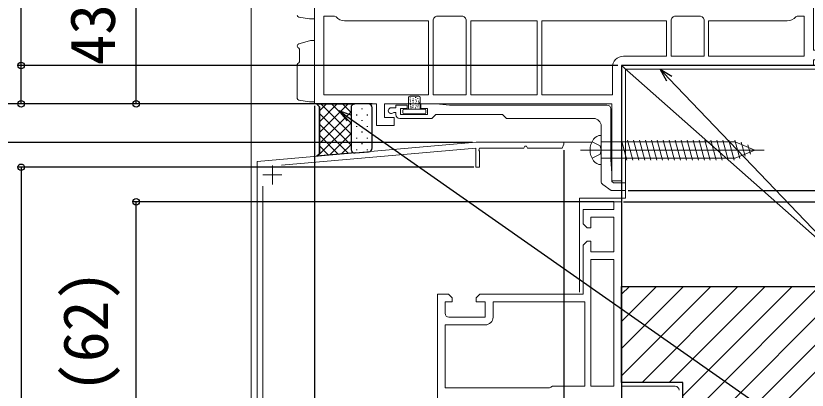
# Model space of a CAD drawing. Units: millimetres, scale not verified. Extents: x -700 to 700, y -1044 to 1038.
# Drawn here: x -596.3 to -390.1, y 103.6 to 201 of the extents above; entities that cross this region are included whole.
import ezdxf
from ezdxf.enums import TextEntityAlignment as Align

# ---------------------------------------------------------------- set-up
doc = ezdxf.new("R2010")
doc.units = ezdxf.units.MM
doc.header["$LTSCALE"] = 6
for name, color, linetype, lineweight in [('0-2_YKK_11', 7, 'Continuous', 18), ('0-3_YKK_11E', 4, 'Continuous', 18), ('0-4_YKK_12', 2, 'Continuous', 18), ('0-5_YKK_13', 4, 'Continuous', 18)]:
    doc.layers.add(name, color=color, linetype=linetype, lineweight=lineweight)
for name, color, linetype in [('0-7_YKK_D', 6, 'Continuous'), ('0-9_YSS_K', 3, 'Continuous'), ('0-A_YSS_KE', 3, 'Continuous')]:
    doc.layers.add(name, color=color, linetype=linetype)
doc.styles.add('ＭＳ ゴシック', font='')
doc.styles.get('ＭＳ ゴシック').set_extended_font_data('MS Gothic')

msp = doc.modelspace()

# ---------------------------------------------------------------- linework, layer by layer
at = {"layer": '0-2_YKK_11', "color": 211}
for p, q in [((-487.415, 200.394), (-487.591, 200.013)), ((-425.415, 200.394), (-425.591, 200.013)), ((-483.362, 177.805), (-442.291, 177.805)), ((-443.791, 157.937), (-443.791, 172.305))]:
    msp.add_line(p, q, dxfattribs=at)
at = {"layer": '0-2_YKK_11', "color": 30}
for p, q in [((-453.491, 168.105), (-453.491, 167.586)), ((-531.991, 156.668), (-531.991, 90.328))]:
    msp.add_line(p, q, dxfattribs=at)
at = {"layer": '0-2_YKK_11', "color": 211}
for points in [[(-393.291, 227.105), (-388.491, 227.105), (-388.491, 192.105), (-373.491, 192.105), (-373.491, 188.105), (-375.991, 188.105), (-375.991, 189.605), (-388.491, 189.605), (-388.491, 188.105), (-438.491, 188.105), (-438.491, 158.105), (-440.991, 158.105), (-440.991, 178.105)], [(-440.991, 178.105), (-500.291, 178.105), (-500.291, 174.605), (-497.791, 174.605), (-497.791, 172.505), (-502.391, 172.505), (-502.391, 178.105), (-518.491, 178.105), (-518.491, 225.905)], [(-488.791, 180.505), (-516.091, 180.505), (-516.091, 200.905), (-513.284, 200.905), (-512.903, 200.729)], [(-487.591, 200.013), (-487.591, 180.505), (-478.991, 180.505), (-478.991, 200.013), (-479.168, 200.394)], [(-479.503, 200.729), (-479.884, 200.905), (-486.699, 200.905), (-487.08, 200.729)], [(-425.591, 200.013), (-425.591, 190.505), (-416.991, 190.505), (-416.991, 200.013), (-417.168, 200.394)], [(-417.503, 200.729), (-417.884, 200.905), (-424.699, 200.905), (-425.08, 200.729)], [(-393.08, 200.729), (-392.699, 200.905), (-390.891, 200.905), (-390.891, 190.505)], [(-510.691, 199.705), (-488.791, 199.705), (-488.791, 180.505)], [(-459.291, 199.705), (-426.791, 199.705), (-426.791, 190.505), (-437.991, 190.505)], [(-440.891, 187.605), (-440.891, 180.505), (-459.291, 180.505), (-459.291, 199.705)], [(-390.891, 190.505), (-415.791, 190.505), (-415.791, 199.705), (-395.291, 199.705)], [(-498.541, 177.105), (-497.291, 177.105), (-497.291, 177.805), (-494.391, 177.805), (-494.391, 176.905), (-496.091, 176.905), (-496.091, 175.305), (-489.091, 175.305), (-489.091, 176.905), (-490.791, 176.905), (-490.791, 178.105), (-486.791, 178.105), (-483.362, 177.805)], [(-497.291, 175.305), (-497.291, 175.905), (-497.807, 175.905), (-498.017, 175.82)], [(-445.791, 174.305), (-468.491, 174.305), (-469.491, 175.305), (-486.891, 175.305), (-487.891, 174.305), (-496.291, 174.305)], [(-441.291, 176.805), (-441.291, 163.534), (-440.991, 160.105), (-440.991, 157.897), (-440.575, 157.605), (-437.491, 157.605), (-437.491, 155.605), (-441.206, 155.605), (-443.365, 157.117)]]:
    msp.add_lwpolyline(points, dxfattribs=at)
msp.add_lwpolyline([(-477.791, 199.705), (-477.791, 180.505), (-460.491, 180.505), (-460.491, 199.705)], close=True, dxfattribs=at)
at = {"layer": '0-2_YKK_11', "color": 30}
for points in [[(-533.491, 83.105), (-533.491, 163.105), (-476.341, 168.105), (-453.491, 168.105)], [(-453.491, 167.586), (-453.991, 166.605), (-462.991, 166.605), (-463.246, 167.105), (-463.737, 167.105), (-463.991, 166.605), (-475.491, 166.605), (-475.641, 166.046), (-475.491, 165.786), (-475.491, 161.605), (-476.491, 161.605), (-476.491, 166.587), (-527.118, 162.157)]]:
    msp.add_lwpolyline(points, dxfattribs=at)
at = {"layer": '0-2_YKK_11', "color": 211}
for centre, radius, start, end in [((-510.691, 202.605), 2.9, 220.32022, 270.00001), ((-489.291, 202.605), 2.9, 310.32022, 319.67978), ((-477.291, 202.605), 2.9, 220.32022, 229.67978), ((-427.291, 202.605), 2.9, 310.32022, 319.67978), ((-415.291, 202.605), 2.9, 220.32022, 229.67978), ((-395.291, 202.605), 2.9, 269.99999, 319.67978), ((-437.991, 187.605), 2.9, 90.00001, 179.99999), ((-442.291, 176.805), 1, 0.00001, 89.99999), ((-498.541, 176.355), 0.75, 90.00002, 314.41533), ((-496.291, 175.305), 1, 180.00001, 269.99999), ((-445.791, 172.305), 2, 0.00001, 89.99999), ((-442.791, 157.937), 1, 180.00003, 235.00002)]:
    msp.add_arc(centre, radius, start, end, dxfattribs=at)
at = {"layer": '0-3_YKK_11E'}
msp.add_line((-424.491, 104.605), (-438.491, 104.605), dxfattribs=at)
for points in [[(-438.491, 104.605), (-438.491, 152.605), (-440.491, 152.605), (-440.491, 150.605), (-448.491, 150.605), (-448.491, 146.855), (-447.491, 145.855), (-446.491, 145.855), (-446.491, 148.605), (-440.491, 148.605), (-440.491, 139.605), (-446.491, 139.605), (-446.491, 142.355), (-447.491, 142.355), (-448.491, 141.355), (-448.491, 128.605), (-475.391, 128.605), (-476.391, 127.605), (-476.391, 126.605), (-473.991, 126.605), (-473.991, 122.605), (-483.491, 122.605)], [(-484.491, 123.605), (-484.491, 126.605), (-482.591, 126.605), (-482.591, 127.605), (-483.591, 128.605), (-486.491, 128.605), (-486.491, 99.02), (-512.544, 97.655)], [(-471.991, 122.605), (-471.991, 126.605), (-448.091, 126.605), (-448.091, 104.605), (-456.491, 104.605), (-456.891, 104.405), (-457.291, 104.205)], [(-457.291, 104.205), (-484.491, 104.205), (-484.491, 120.605), (-473.991, 120.605)]]:
    msp.add_lwpolyline(points, dxfattribs=at)
msp.add_lwpolyline([(-440.491, 104.605), (-440.491, 137.605), (-446.491, 137.605), (-446.491, 104.605)], close=True, dxfattribs=at)
for centre, radius, start, end in [((-483.491, 123.605), 1, 180.00001, 269.99999), ((-473.991, 122.605), 2, 270.00001, 359.99999), ((-424.491, 103.605), 1, 0.00001, 89.99999)]:
    msp.add_arc(centre, radius, start, end, dxfattribs=at)
at = {"layer": '0-4_YKK_12'}
for p, q in [((-534.991, 83.106), (-534.991, 755.104)), ((-533.491, 163.105), (-476.391, 168.105)), ((-476.391, 168.105), (-446.255, 168.105)), ((-533.491, 83.105), (-533.491, 163.105)), ((-529.491, 162.105), (-529.491, 157.105)), ((-531.991, 159.605), (-526.991, 159.605))]:
    msp.add_line(p, q, dxfattribs=at)
at = {"layer": '0-5_YKK_13'}
for p, q in [((-519.811, 200.267), (-522.56, 200.646)), ((-519.521, 200.227), (-519.811, 200.267)), ((-518.491, 200.205), (-519.461, 200.222)), ((-518.491, 201.705), (-518.491, 200.205)), ((-522.627, 193.708), (-519.809, 194.499)), ((-519.809, 194.499), (-519.553, 194.571)), ((-522.991, 193.095), (-522.991, 193.226)), ((-522.406, 192.105), (-522.406, 189.324)), ((-522.991, 179.541), (-522.991, 188.328)), ((-522.629, 188.809), (-522.587, 188.821)), ((-518.491, 180.105), (-518.491, 178.605)), ((-493.991, 179.805), (-493.991, 176.705)), ((-493.691, 180.105), (-491.291, 180.105)), ((-493.656, 179.663), (-493.456, 179.663)), ((-492.898, 179.462), (-492.698, 179.462)), ((-492.252, 179.774), (-492.052, 179.774)), ((-491.673, 179.507), (-491.473, 179.507)), ((-490.991, 179.805), (-490.991, 176.705)), ((-519.811, 178.667), (-522.56, 179.046)), ((-519.521, 178.627), (-519.811, 178.667)), ((-518.491, 178.605), (-519.461, 178.622)), ((-493.679, 179.173), (-493.479, 179.173)), ((-493.634, 178.303), (-493.434, 178.303)), ((-493.589, 178.816), (-493.389, 178.816)), ((-493.589, 177.858), (-493.389, 177.858)), ((-493.523, 177.389), (-493.323, 177.389)), ((-492.943, 179.017), (-492.743, 179.017)), ((-492.943, 177.635), (-492.743, 177.635)), ((-492.921, 178.571), (-492.721, 178.571)), ((-492.921, 178.103), (-492.721, 178.103)), ((-492.23, 179.195), (-492.03, 179.195)), ((-492.207, 178.303), (-492.007, 178.303)), ((-492.118, 177.59), (-491.918, 177.59)), ((-492.051, 178.838), (-491.851, 178.838)), ((-491.583, 177.768), (-491.383, 177.768)), ((-491.494, 178.838), (-491.294, 178.838)), ((-491.383, 178.392), (-491.183, 178.392)), ((-495.491, 176.405), (-495.491, 175.805)), ((-489.791, 176.705), (-495.191, 176.705)), ((-495.191, 175.505), (-489.791, 175.505)), ((-493.456, 177.077), (-493.256, 177.077)), ((-492.988, 177.189), (-492.788, 177.189)), ((-492.297, 177.122), (-492.097, 177.122)), ((-491.673, 177.345), (-491.473, 177.345)), ((-489.491, 175.805), (-489.491, 176.405)), ((-443.791, 162.305), (-443.791, 169.905)), ((-446.183, 168.255), (-444.064, 167.199)), ((-443.791, 166.105), (-444.064, 167.199)), ((-443.791, 168.205), (-408.861, 168.205)), ((-438.493, 168.705), (-437.099, 163.505)), ((-436.94, 168.705), (-435.546, 163.505)), ((-435.387, 168.705), (-433.994, 163.505)), ((-433.834, 168.705), (-432.441, 163.505)), ((-432.281, 168.705), (-430.888, 163.505)), ((-430.728, 168.705), (-429.335, 163.505)), ((-429.175, 168.705), (-427.782, 163.505)), ((-427.622, 168.705), (-426.229, 163.505)), ((-426.069, 168.705), (-424.676, 163.505)), ((-424.517, 168.705), (-423.123, 163.505)), ((-422.964, 168.705), (-421.57, 163.505)), ((-421.411, 168.705), (-420.017, 163.505)), ((-419.858, 168.705), (-418.464, 163.505)), ((-418.305, 168.705), (-416.912, 163.505)), ((-416.752, 168.705), (-415.359, 163.505)), ((-415.199, 168.705), (-413.806, 163.505)), ((-413.646, 168.705), (-412.253, 163.505)), ((-412.093, 168.705), (-410.7, 163.505)), ((-410.54, 168.705), (-409.147, 163.505)), ((-408.987, 168.705), (-407.698, 163.892)), ((-403.791, 166.105), (-408.861, 168.205)), ((-407.285, 168.148), (-406.3, 164.471)), ((-405.538, 167.424), (-404.902, 165.05)), ((-449.191, 166.105), (-401.291, 166.105)), ((-446.183, 163.955), (-444.064, 165.012)), ((-443.791, 166.105), (-444.064, 165.012)), ((-403.791, 166.105), (-408.861, 164.005)), ((-443.791, 164.005), (-408.861, 164.005))]:
    msp.add_line(p, q, dxfattribs=at)
at = {"layer": '0-5_YKK_13', "color": 80}
for p in [(-449.491, 129.105), (-437.491, 153.605)]:
    msp.add_line(p, (-449.491, 153.605), dxfattribs=at)
at = {"layer": '0-5_YKK_13'}
msp.add_lwpolyline([(-519.427, 194.589), (-518.491, 194.605), (-518.491, 193.106)], dxfattribs=at)
at = {"layer": '0-5_YKK_13', "color": 80}
msp.add_lwpolyline([(-437.491, 153.605), (-437.491, 187.105), (-372.491, 187.105), (-372.491, 193.105)], dxfattribs=at)
at = {"layer": '0-5_YKK_13'}
for centre, radius, start, end in [((-522.491, 201.141), 0.5, 180, 262.15041), ((-519.453, 200.722), 0.5, 262.15041, 269), ((-519.418, 194.089), 0.5, 91, 105.68026), ((-522.491, 193.226), 0.5, 105.68026, 180), ((-522.491, 193.095), 0.5, 180, 258.04071), ((-522.986, 192.172), 0.584, 353.42561, 47.95634), ((-522.491, 188.328), 0.5, 105.94474, 180), ((-523.054, 189.279), 0.65, 314.79991, 3.92106), ((-522.491, 179.541), 0.5, 180, 262.15041), ((-493.691, 179.805), 0.3, 90, 180), ((-491.291, 179.805), 0.3, 0, 90), ((-519.453, 179.122), 0.5, 262.15041, 269), ((-495.191, 176.405), 0.3, 90, 180), ((-495.191, 175.805), 0.3, 180, 270), ((-489.791, 176.405), 0.3, 0, 90), ((-489.791, 175.805), 0.3, 270, 0), ((-443.84, 167.506), 2.4, 88.83014, 144.29996), ((-441.891, 166.105), 4.8, 144.29996, 215.70004), ((-443.84, 164.705), 2.4, 215.70004, 271.16986)]:
    msp.add_arc(centre, radius, start, end, dxfattribs=at)
at = {"layer": '0-7_YKK_D'}
for p, q in [((-564.991, 178.102), (-564.991, 221.105)), ((-439.491, 188.105), (-595.991, 188.105)), ((-513.991, 178.105), (-625.991, 178.105)), ((-503.492, 178.102), (-625.991, 178.102)), ((-511.441, 178.105), (-595.991, 178.105)), ((-503.492, 178.102), (-565.991, 178.102)), ((-518.491, 177.605), (-518.491, -27.895)), ((-518.491, 177.605), (-518.491, -27.895)), ((-514.328, 168.103), (-655.991, 168.103)), ((-561.891, 168.103), (-655.991, 168.103)), ((-477.296, 168.103), (-625.991, 168.103)), ((-453.491, 166.105), (-453.491, 2.105)), ((-453.491, 166.105), (-453.491, 32.105)), ((-476.991, 161.605), (-595.991, 161.605)), ((-594.991, 161.605), (-594.991, 86.605)), ((-438.491, 157.605), (-438.491, -27.895)), ((-436.791, 155.605), (-153.517, 155.605)), ((-409.106, 155.605), (-153.517, 155.605)), ((-440.491, 152.605), (-565.991, 152.605)), ((-564.991, 90.605), (-564.991, 152.605)), ((-437.991, 152.605), (-153.517, 152.605)), ((-438.491, 104.605), (-438.491, -27.895))]:
    msp.add_line(p, q, dxfattribs=at)
for points in [[(-594.991, 178.105), (-594.991, 188.105), (-594.991, 215.505)], [(-426.715, 184.021), (-428.41, 187.105), (-425.4, 185.282)], [(-428.41, 187.105), (-426.057, 184.651), (-311.91, 65.605), (-238.095, 65.605)], [(-509.903, 173.668), (-512.166, 176.365), (-508.858, 175.161)], [(-512.166, 176.365), (-509.381, 174.415), (-318.281, 40.605), (-204.197, 40.605)]]:
    msp.add_lwpolyline(points, dxfattribs=at)
for centre in [(-594.991, 188.105), (-594.991, 178.105), (-564.991, 178.102), (-594.991, 161.605), (-564.991, 152.605)]:
    msp.add_circle(centre, 0.85, dxfattribs=at)
at = {"layer": '0-9_YSS_K'}
for p, q in [((-438.491, 188.105), (-373.491, 130.605)), ((-517.991, 178.105), (-507.991, 178.105)), ((-517.241, 176.284), (-515.42, 178.105)), ((-517.241, 173.455), (-512.591, 178.105)), ((-517.241, 170.627), (-509.763, 178.105)), ((-516.871, 178.105), (-508.991, 170.225)), ((-514.043, 178.105), (-508.991, 173.054)), ((-511.215, 178.105), (-508.991, 175.882)), ((-508.386, 178.105), (-508.328, 178.047)), ((-504.491, 178.105), (-507.991, 178.105)), ((-517.241, 167.798), (-508.991, 176.048)), ((-517.241, 175.647), (-508.991, 167.397)), ((-508.991, 177.105), (-508.991, 166.342)), ((-508.991, 177.105), (-508.991, 166.342)), ((-508.99, 176.94), (-508.99, 176.74)), ((-507.575, 175.325), (-507.575, 175.125)), ((-506.16, 176.94), (-506.16, 176.74)), ((-504.745, 175.325), (-504.745, 175.125)), ((-503.491, 166.649), (-503.491, 177.105)), ((-508.99, 173.91), (-508.99, 173.71)), ((-506.16, 173.91), (-506.16, 173.71)), ((-517.725, 164.486), (-508.991, 173.22)), ((-517.241, 172.819), (-509.619, 165.196)), ((-507.575, 172.295), (-507.575, 172.095)), ((-504.745, 172.295), (-504.745, 172.095)), ((-517.241, 169.99), (-512.219, 164.968)), ((-514.626, 164.757), (-508.991, 170.392)), ((-508.99, 170.88), (-508.99, 170.68)), ((-507.575, 169.265), (-507.575, 169.065)), ((-506.16, 170.88), (-506.16, 170.68)), ((-504.745, 169.265), (-504.745, 169.065)), ((-517.241, 167.162), (-514.82, 164.74)), ((-511.526, 165.029), (-508.991, 167.563)), ((-508.99, 167.85), (-508.99, 167.65)), ((-506.16, 167.85), (-506.16, 167.65)), ((-508.426, 165.3), (-508.326, 165.4)), ((-507.904, 165.346), (-504.404, 165.652)), ((-507.575, 166.235), (-507.575, 166.035)), ((-504.745, 166.235), (-504.745, 166.035)), ((-517.681, 164.773), (-517.421, 164.513)), ((-438.491, 128.559), (-436.445, 130.605)), ((-438.491, 121.488), (-429.374, 130.605)), ((-438.491, 114.417), (-422.303, 130.605)), ((-438.491, 107.346), (-415.232, 130.605)), ((-433.161, 105.605), (-408.161, 130.605)), ((-426.09, 105.605), (-401.09, 130.605)), ((-422.491, 102.132), (-394.019, 130.605)), ((-416.947, 100.605), (-386.947, 130.605)), ((-409.876, 100.605), (-379.876, 130.605)), ((-402.805, 100.605), (-372.805, 130.605)), ((-395.734, 100.605), (-365.734, 130.605))]:
    msp.add_line(p, q, dxfattribs=at)
msp.add_lwpolyline([(-507.904, 165.346), (-517.991, 164.463), (-517.241, 165.213), (-517.241, 177.355), (-517.991, 178.105), (-517.241, 177.355), (-517.241, 165.213), (-517.991, 164.463)], dxfattribs=at)
for centre, start, end in [((-507.991, 177.105), 90, 180), ((-507.991, 177.105), 90, 180), ((-504.491, 177.105), 0, 90), ((-507.991, 166.342), 180, 275.00447), ((-507.991, 166.342), 180, 275.00447), ((-504.491, 166.649), 275.00447, 360)]:
    msp.add_arc(centre, 1, start, end, dxfattribs=at)
at = {"layer": '0-A_YSS_KE'}
msp.add_line((-438.491, 130.605), (-310.491, 130.605), dxfattribs=at)
msp.add_lwpolyline([(-438.491, 188.105), (-438.491, 130.605), (-373.491, 130.605), (-373.491, 188.105)], close=True, dxfattribs=at)
msp.add_lwpolyline([(-305.991, 100.605), (-422.491, 100.605), (-422.491, 105.605), (-438.491, 105.605), (-438.491, 130.605)], dxfattribs=at)

# ---------------------------------------------------------------- texts
at = {"layer": '0-7_YKK_D', "style": 'ＭＳ ゴシック'}
for s, p in [('43', (-566.991, 188.149)), ('(62)', (-568.81, 102.924))]:
    msp.add_text(s, height=11.73, rotation=90, dxfattribs=at).set_placement(p, align=Align.BOTTOM_LEFT)

doc.saveas('drawing.dxf')
